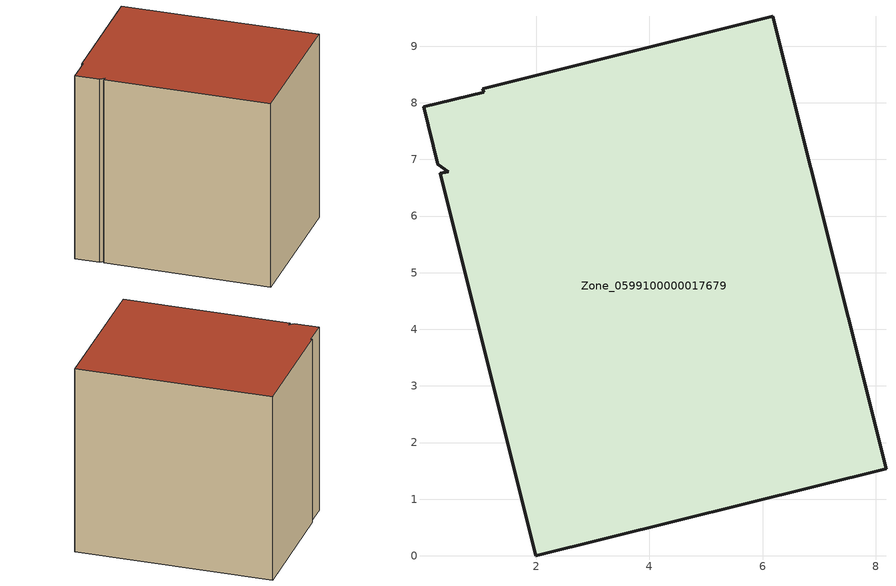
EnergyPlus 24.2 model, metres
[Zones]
Zone_0599100000017679
 floor ground (C_G): 1.06,8.25 6.18,9.53 8.18,1.54 1.99,0 0.31,6.76 0.45,6.78 0.27,6.91 0.01,7.93 1.08,8.19 z0
 wall outside (C_F): 8.18,1.54 6.18,9.53 1.06,8.25 1.08,8.19 0.01,7.93 0.27,6.91 0.45,6.78 0.31,6.76 1.99,0 8.18,1.54 z0:8.16
 roof outside (C_R): 6.18,9.53 1.06,8.25 1.08,8.19 0.01,7.93 0.27,6.91 0.45,6.78 0.31,6.76 1.99,0 8.18,1.54 z8.16
[BUILDING]
Pand.0599100000017679: North Axis=0; Terrain=City; Loads Convergence Tolerance Value=0.04; Temperature Convergence Tolerance Value=0.4; Solar Distribution=FullExterior; Maximum Number of Warmup Days=25; Minimum Number of Warmup Days=1
[Site:Location]
Rotterdam.The.Hague.AP_ZH_NLD Design_Conditions: Latitude=51.96; Longitude=4.45; Time Zone=1; Elevation=-4.5
[SITE:GROUNDTEMPERATURE:BUILDINGSURFACE]
18, 18, 18, 18, 18, 18, 18, 18, 18, 18, 18, 18
[MATERIAL] Thermal Absorptance=0.9; Solar Absorptance=0.7; Visible Absorptance=0.7
Name | Roughness | Thickness | Conductivity | Density | Specific Heat
G.TC.1946-1964 | MediumSmooth | 0.15 | 1 | 540 | 1210
F.TC.1946-1964 | Rough | 0.3 | 0.857143 | 1920 | 840
R.TC.1946-1964 | MediumRough | 0.2 | 0.235294 | 1500 | 1000
[CONSTRUCTION]
C_G: G.TC.1946-1964
C_F: F.TC.1946-1964
C_R: R.TC.1946-1964
[ZONE]
Zone_0599100000017679: Type=1; Multiplier=1; Ceiling Height=Autocalculate; Volume=Autocalculate; Floor Area=autocalculate; Part of Total Floor Area=Yes
[ZONEINFILTRATION:DESIGNFLOWRATE]
Infil_Zone_0599100000017679: Zone or ZoneList or Space or SpaceList=Zone_0599100000017679; Schedule=AlwaysOn; Design Flow Rate Calculation Method=Flow/Area; Flow Rate per Floor Area=0.003; Constant Term Coefficient=1; Temperature Term Coefficient=0; Velocity Term Coefficient=0; Velocity Squared Term Coefficient=0
[HVACTEMPLATE:ZONE:IDEALLOADSAIRSYSTEM]
Zone_0599100000017679: Maximum Heating Supply Air Temperature=50; Minimum Cooling Supply Air Temperature=13; Maximum Heating Supply Air Humidity Ratio=0.0156; Minimum Cooling Supply Air Humidity Ratio=0.0077; Heating Limit=NoLimit; Cooling Limit=NoLimit; Dehumidification Control Type=ConstantSensibleHeatRatio; Cooling Sensible Heat Ratio=0.7; Dehumidification Setpoint=60; Humidification Control Type=None; Humidification Setpoint=30; Outdoor Air Method=None; Outdoor Air Flow Rate per Person=0.00944; Outdoor Air Flow Rate per Zone Floor Area=0; Outdoor Air Flow Rate per Zone=0; Demand Controlled Ventilation Type=None; Outdoor Air Economizer Type=NoEconomizer; Heat Recovery Type=None; Sensible Heat Recovery Effectiveness=0.7; Latent Heat Recovery Effectiveness=0.65
[ZONECONTROL:THERMOSTAT]
ThermostatControl_Zone_0599100000017679: Zone or ZoneList=Zone_0599100000017679; Control Type Schedule=DualSetpointControlType; Control 1=Thermostat_Zone_0599100000017679; Temperature Difference Between Cutout And Setpoint=0
[THERMOSTATSETPOINT:DUALSETPOINT]
Thermostat_Zone_0599100000017679: Heating Setpoint Temperature Schedule=HeatingSetpoint_Zone_0599100000017679; Cooling Setpoint Temperature Schedule=CoolingSetpoint_Zone_0599100000017679
[SCHEDULE:COMPACT]
HeatingSetpoint_Zone_0599100000017679: Through: 12/31, For: AllDays, Until: 24:00, 21
CoolingSetpoint_Zone_0599100000017679: Through: 12/31, For: AllDays, Until: 24:00, 24
DualSetpointControlType: Through: 12/31, For: AllDays, Until: 24:00, 4
AlwaysOn: Through: 12/31, For: AllDays, Until: 24:00, 1
